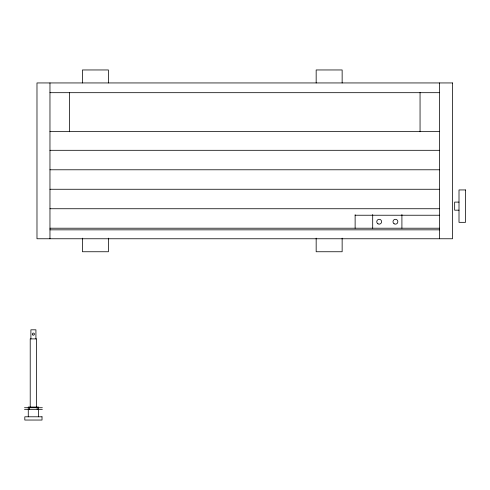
<?xml version="1.0" encoding="UTF-8"?>
<svg xmlns="http://www.w3.org/2000/svg" width="490" height="490" viewBox="0 0 490 490"><rect width="100%" height="100%" fill="white"/><g stroke="black" fill="none" stroke-linecap="round" stroke-linejoin="round"><path stroke-width="0.73" d="M49.968 92.684L439.53 92.684M49.968 131.638L439.53 131.638M49.968 150.308L439.53 150.308M49.968 169.785L439.53 169.785M49.968 189.263L439.53 189.263M459.007 202.101L454.659 202.101L454.659 210.179L459.007 210.179M49.968 208.74L439.53 208.74M355.127 215.232L439.53 215.232M49.968 228.218L439.53 228.218M49.968 229.841L439.53 229.841M24.5 407.723L42.354 407.723M24.5 409.346L42.354 409.346M439.53 82.945L439.53 238.765M420.053 92.512L420.053 131.755M401.91 214.534L401.91 228.218M372.694 214.534L372.694 228.218M355.127 214.73L355.127 228.218M342.143 82.945L342.143 69.96L316.166 69.96L316.166 82.945M342.143 238.165L342.143 251.75L316.166 251.75L316.166 238.165M108.406 82.945L108.406 69.96L82.436 69.96L82.436 82.945M108.406 238.165L108.406 251.75L82.436 251.75L82.436 238.165M69.451 92.512L69.451 131.755M49.968 82.945L49.968 238.765M38.557 416.794L38.557 407.055L28.273 407.055L28.273 416.794M37.166 407.723L37.166 409.346M36.615 407.723L36.615 338.902L30.215 338.902L30.215 407.723M35.929 338.902L35.929 329.813L30.901 329.813L30.901 338.902M29.627 407.723L29.627 409.346M452.515 82.945L36.983 82.945L36.983 238.765L452.515 238.765L452.515 82.945M465.5 189.942L459.007 189.942L459.007 222.338L465.5 222.338L465.5 189.942M42.017 416.794L24.812 416.794L24.812 420.04L42.017 420.04L42.017 416.794M377.974 223.832A2.438 2.438 0 0 0 381.624 221.725A2.438 2.438 0 0 0 377.974 219.618A2.438 2.438 0 0 0 377.974 223.832M394.089 223.765A2.438 2.438 0 0 0 397.849 221.86A2.438 2.438 0 0 0 394.321 219.551A2.438 2.438 0 0 0 394.089 223.765M32.897 334.995A1.041 1.041 0 0 0 34.453 334.094A1.041 1.041 0 0 0 32.897 333.194A1.041 1.041 0 0 0 32.897 334.995"/></g></svg>
